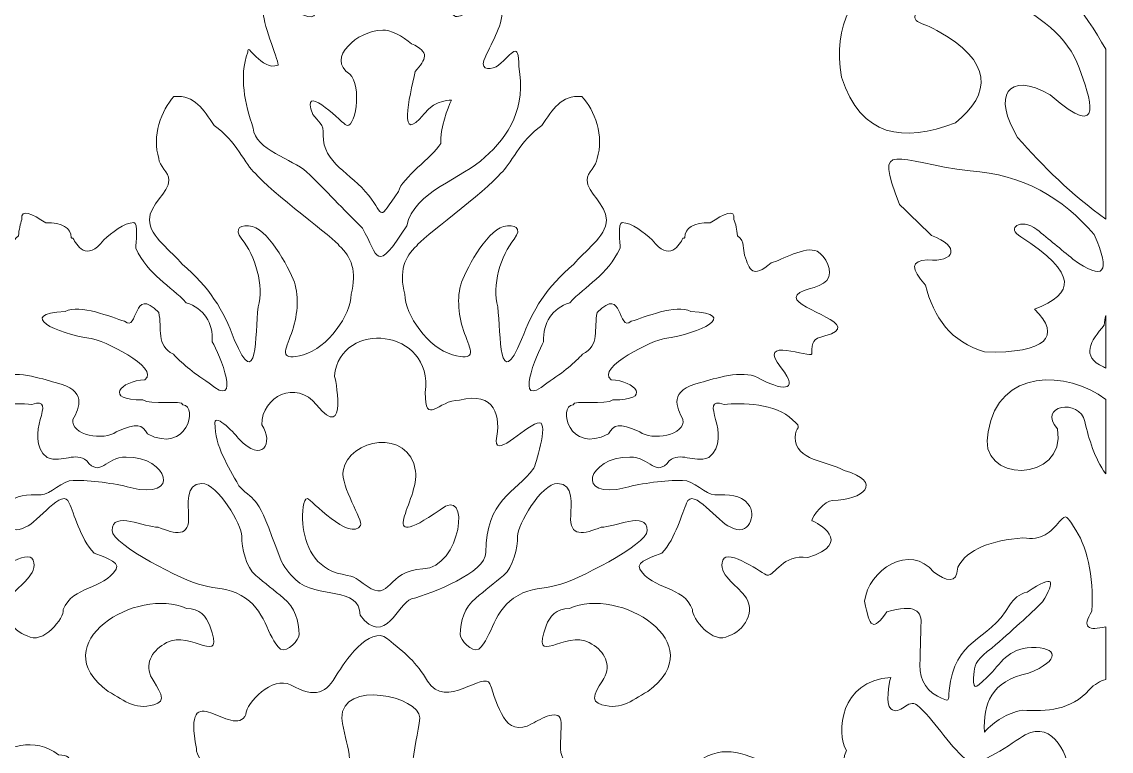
# Model space of a CAD drawing. Header units: millimetres. Extents: x -1203 to 1203, y -594 to 590.
# Drawn here: x 594 to 1203, y -148 to 260 of the extents above; entities that cross this region are included whole.
import ezdxf

# ---------------------------------------------------------------- set-up
doc = ezdxf.new("R2010")
doc.units = ezdxf.units.MM
doc.header["$MEASUREMENT"] = 0
doc.layers.add('Layer 1', color=7, linetype='Continuous')

msp = doc.modelspace()

# ---------------------------------------------------------------- linework, layer by layer
at = {"layer": 'Layer 1', "color": 250, "lineweight": 20}
for points, knots in [([(1199.95, 244.1901), (1176.2122, 287.7393), (1139.5043, 314.3568), (1085.5671, 294.0963), (1058.5396, 278.8231), (1046.9179, 257.2129), (1052.2221, 228.6426), (1063.2094, 194.8696), (1086.7029, 191.962), (1115.8793, 203.0843), (1136.2146, 219.2059), (1136.9687, 237.5438), (1105.4738, 254.768), (1094.3204, 260.8685), (1088.8008, 258.4567), (1097.5041, 269.8384), (1107.1708, 282.4764), (1121.898, 283.5216), (1143.1614, 272.9016), (1162.6179, 263.1148), (1178.8589, 251.4048), (1185.1713, 233.7552), (1190.7466, 218.1649), (1200.7517, 191.1962), (1168.9268, 218.6686), (1144.8051, 232.5855), (1136.6166, 217.6463), (1150.7007, 194.9153), (1164.8762, 178.7899), (1180.95, 162.9132), (1199.95, 149.2537), (1199.95, 149.2537), (1199.95, 244.1901), (1199.95, 244.1901)], [0, 0, 0, 0, 0.09090909, 0.09090909, 0.09090909, 0.18181818, 0.18181818, 0.18181818, 0.27272727, 0.27272727, 0.27272727, 0.36363636, 0.36363636, 0.36363636, 0.45454545, 0.45454545, 0.45454545, 0.54545455, 0.54545455, 0.54545455, 0.63636364, 0.63636364, 0.63636364, 0.72727273, 0.72727273, 0.72727273, 0.81818182, 0.81818182, 0.81818182, 0.90909091, 0.90909091, 0.90909091, 1, 1, 1, 1]), ([(796.7198, 303.4868), (803.2102, 288.0615), (822.9122, 288.6044), (823.9668, 286.4529), (829.8806, 286.667), (835.2296, 280.5805), (834.4443, 274.3624), (830.2972, 241.5483), (857.7166, 289.3913), (862.5247, 266.4383), (862.5247, 256.2185), (855.8421, 247.2757), (852.2435, 237.9071), (850.1857, 232.371), (856.8701, 232.371), (860.4687, 235.3517), (868.1794, 241.7395), (871.7793, 249.4049), (871.7793, 234.5006), (875.9064, 211.9188), (866.3208, 195.4461), (852.7565, 183.8252), (840.5622, 172.016), (813.0611, 164.8964), (809.057, 145.4992), (791.7149, 118.0818), (793.0995, 128.0269), (784.3797, 144.2218), (773.414, 154.5843), (763.9883, 165.372), (753.0192, 175.7341), (745.3086, 182.5477), (724.23, 188.0834), (723.202, 200.0069), (718.5617, 214.2019), (715.1257, 228.3973), (720.1164, 242.5917), (719.6034, 248.9791), (727.8282, 231.5193), (737.0832, 235.3517), (738.1112, 235.778), (728.8561, 257.496), (728.8561, 264.3096), (728.8561, 278.7881), (739.1391, 269.8454), (747.3646, 265.1608), (768.9568, 253.2378), (749.9353, 282.1947), (761.2463, 285.1755), (778.4693, 284.1107), (786.3523, 300.0084), (796.7198, 303.4868)], [0, 0, 0, 0, 0.05882353, 0.05882353, 0.05882353, 0.11764706, 0.11764706, 0.11764706, 0.17647059, 0.17647059, 0.17647059, 0.23529412, 0.23529412, 0.23529412, 0.29411765, 0.29411765, 0.29411765, 0.35294118, 0.35294118, 0.35294118, 0.41176471, 0.41176471, 0.41176471, 0.47058824, 0.47058824, 0.47058824, 0.52941176, 0.52941176, 0.52941176, 0.58823529, 0.58823529, 0.58823529, 0.64705882, 0.64705882, 0.64705882, 0.70588235, 0.70588235, 0.70588235, 0.76470588, 0.76470588, 0.76470588, 0.82352941, 0.82352941, 0.82352941, 0.88235294, 0.88235294, 0.88235294, 0.94117647, 0.94117647, 0.94117647, 1, 1, 1, 1]), ([(811.8155, 247.2519), (807.0181, 251.4337), (799.2877, 255.3762), (795.6907, 254.9411), (787.8469, 254.477), (780.595, 250.8302), (776.4912, 246.1457), (771.0292, 240.8562), (770.5762, 234.7888), (777.1823, 230.2419), (784.3797, 224.2803), (780.2679, 197.452), (774.6132, 202.1361), (771.5277, 204.691), (748.9073, 226.8353), (756.6179, 207.6723), (759.1989, 203.8473), (763.0811, 202.3791), (762.2743, 196.1745), (762.1694, 180.3659), (777.8712, 175.1674), (787.8123, 162.4174), (796.9892, 150.6482), (792.5234, 147.9138), (804.4304, 164.6622), (806.5032, 172.5182), (823.1151, 183.5319), (828.0803, 191.4905), (827.4176, 199.7183), (832.1389, 211.6558), (834.0355, 215.6449), (834.5503, 215.6449), (825.5095, 216.615), (818.8253, 208.0981), (803.9473, 189.7742), (810.512, 217.1491), (813.7801, 231.828), (819.7767, 238.5834), (822.3026, 242.6308), (811.8155, 247.2519)], [0, 0, 0, 0, 0.07692308, 0.07692308, 0.07692308, 0.15384615, 0.15384615, 0.15384615, 0.23076923, 0.23076923, 0.23076923, 0.30769231, 0.30769231, 0.30769231, 0.38461538, 0.38461538, 0.38461538, 0.46153846, 0.46153846, 0.46153846, 0.53846154, 0.53846154, 0.53846154, 0.61538462, 0.61538462, 0.61538462, 0.69230769, 0.69230769, 0.69230769, 0.76923077, 0.76923077, 0.76923077, 0.84615385, 0.84615385, 0.84615385, 0.92307692, 0.92307692, 0.92307692, 1, 1, 1, 1]), ([(678.8766, 217.7983), (671.8101, 210.2192), (666.2983, 195.2674), (670.442, 183.155), (670.442, 178.7881), (676.0649, 175.5858), (676.0649, 170.9278), (676.0649, 164.2322), (665.1711, 157.2455), (665.1711, 148.8027), (665.1711, 139.4868), (677.8237, 131.0445), (683.4466, 124.0574), (698.5156, 111.2556), (706.6549, 98.4436), (712.6185, 81.8449), (725.6447, 51.394), (724.2232, 84.6017), (725.9735, 100.1856), (729.4872, 111.8307), (724.2164, 129.0068), (716.8346, 138.0316), (711.9143, 144.1448), (716.4842, 146.765), (722.8097, 145.0179), (732.651, 142.3982), (744.5998, 119.3994), (746.7103, 112.4123), (749.1699, 103.3879), (747.4128, 92.3258), (743.8974, 83.592), (740.3831, 74.5671), (738.2739, 69.9092), (751.2791, 73.4026), (764.6341, 76.8964), (777.9891, 95.8187), (777.9891, 107.1727), (781.2692, 119.885), (778.1071, 128.3282), (771.3116, 134.2464), (770.0511, 137.6791), (732.3902, 164.6212), (724.2164, 175.0037), (718.9172, 179.0269), (713.5897, 193.5091), (701.3704, 201.4953), (694.9884, 210.6218), (691.0046, 218.6784), (678.8766, 217.7983)], [0, 0, 0, 0, 0.0625, 0.0625, 0.0625, 0.125, 0.125, 0.125, 0.1875, 0.1875, 0.1875, 0.25, 0.25, 0.25, 0.3125, 0.3125, 0.3125, 0.375, 0.375, 0.375, 0.4375, 0.4375, 0.4375, 0.5, 0.5, 0.5, 0.5625, 0.5625, 0.5625, 0.625, 0.625, 0.625, 0.6875, 0.6875, 0.6875, 0.75, 0.75, 0.75, 0.8125, 0.8125, 0.8125, 0.875, 0.875, 0.875, 0.9375, 0.9375, 0.9375, 1, 1, 1, 1]), ([(907.0639, 217.7983), (914.1316, 210.2192), (919.6439, 195.2674), (915.5003, 183.155), (915.5003, 178.7881), (909.8757, 175.5858), (909.8757, 170.9278), (909.8757, 164.2322), (920.7711, 157.2455), (920.7711, 148.8027), (920.7711, 139.4868), (908.1186, 131.0445), (902.4957, 124.0574), (887.4266, 111.2556), (879.2874, 98.4436), (873.3238, 81.8449), (860.2975, 51.394), (861.7191, 84.6017), (859.9687, 100.1856), (856.4545, 111.8307), (861.7258, 129.0068), (869.1076, 138.0316), (874.0279, 144.1448), (869.458, 146.765), (863.1325, 145.0179), (853.2912, 142.3982), (841.3406, 119.3994), (839.232, 112.4123), (836.7723, 103.3879), (838.5294, 92.3258), (842.0448, 83.592), (845.5591, 74.5671), (847.6683, 69.9092), (834.6632, 73.4026), (821.3081, 76.8964), (807.9531, 95.8187), (807.9531, 107.1727), (804.673, 119.885), (807.8352, 128.3282), (814.6306, 134.2464), (815.8911, 137.6791), (853.552, 164.6212), (861.7258, 175.0037), (867.025, 179.0269), (872.3525, 193.5091), (884.5718, 201.4953), (890.9538, 210.6218), (894.9376, 218.6784), (907.0639, 217.7983)], [0, 0, 0, 0, 0.0625, 0.0625, 0.0625, 0.125, 0.125, 0.125, 0.1875, 0.1875, 0.1875, 0.25, 0.25, 0.25, 0.3125, 0.3125, 0.3125, 0.375, 0.375, 0.375, 0.4375, 0.4375, 0.4375, 0.5, 0.5, 0.5, 0.5625, 0.5625, 0.5625, 0.625, 0.625, 0.625, 0.6875, 0.6875, 0.6875, 0.75, 0.75, 0.75, 0.8125, 0.8125, 0.8125, 0.875, 0.875, 0.875, 0.9375, 0.9375, 0.9375, 1, 1, 1, 1]), ([(1124.12, 176.1296), (1082.3936, 181.3034), (1069.6011, 195.0305), (1084.715, 157.474), (1090.6707, 151.5676), (1096.6242, 145.9418), (1102.5793, 140.0349), (1118.7228, 134.217), (1116.0109, 124.784), (1100.2143, 126.4211), (1091.0789, 126.1874), (1090.7285, 121.5061), (1099.1649, 112.3754), (1103.7667, 94.1196), (1113.4684, 80.4601), (1132.2639, 74.9915), (1166.9173, 73.9953), (1175.5165, 83.7459), (1160.1565, 98.8713), (1182.8414, 107.6163), (1184.5538, 118.4112), (1152.4925, 139.3866), (1144.1043, 144.0851), (1152.1472, 150.1646), (1161.4239, 143.4923), (1168.1659, 137.9463), (1174.9087, 132.4003), (1181.6507, 126.8535), (1199.1097, 114.2285), (1203.0487, 118.8389), (1193.4732, 140.6831), (1175.9383, 161.0467), (1153.5488, 174.4608), (1124.12, 176.1296)], [0, 0, 0, 0, 0.09090909, 0.09090909, 0.09090909, 0.18181818, 0.18181818, 0.18181818, 0.27272727, 0.27272727, 0.27272727, 0.36363636, 0.36363636, 0.36363636, 0.45454545, 0.45454545, 0.45454545, 0.54545455, 0.54545455, 0.54545455, 0.63636364, 0.63636364, 0.63636364, 0.72727273, 0.72727273, 0.72727273, 0.81818182, 0.81818182, 0.81818182, 0.90909091, 0.90909091, 0.90909091, 1, 1, 1, 1]), ([(639.598, 137.5792), (629.946, 124.6666), (624.2233, 135.1652), (622.4049, 138.4879), (622.0512, 138.6333), (621.3158, 138.6123), (621.3243, 138.9584), (621.4502, 144.1405), (616.3171, 147.5024), (607.2548, 147.1675), (599.466, 151.9957), (592.9564, 155.5329), (593.8698, 149.0937), (592.8384, 146.5211), (592.2822, 143.3048), (591.8666, 139.9518), (587.2932, 136.3904), (589.1365, 132.4484), (587.9328, 129.012), (585.0847, 120.8723), (583.6962, 115.5656), (573.018, 124.8522), (567.5311, 126.0643), (553.6295, 134.5491), (547.4091, 131.2152), (542.6542, 128.4886), (537.8982, 120.0039), (541.9217, 114.8525), (545.5805, 110.307), (559.1163, 110.0043), (559.1163, 105.4587), (559.1163, 98.4893), (519.9727, 90.3082), (543.0193, 83.9446), (549.9713, 82.1261), (550.3365, 80.9144), (550.3365, 73.945), (550.3365, 70.9148), (582.1636, 84.5504), (567.5311, 66.0665), (556.1889, 51.8245), (567.8968, 53.6426), (580.7002, 60.6119), (589.115, 65.1571), (604.8451, 60.0061), (612.5273, 57.8849), (630.9411, 53.5418), (625.8194, 43.8449), (622.4049, 37.2793), (620.454, 28.3906), (640.2092, 25.0583), (646.55, 30.3104), (658.5731, 35.8499), (661.0543, 34.21), (664.108, 29.0982), (686.1783, 17.6951), (692.5321, 44.4521), (683.8633, 45.461), (683.8633, 48.1884), (665.2058, 45.1583), (661.5475, 48.1884), (639.3174, 47.8004), (648.9494, 58.8681), (662.6452, 59.3998), (671.4501, 66.268), (638.2315, 81.9792), (632.6483, 82.4298), (612.8647, 85.1265), (590.3289, 96.2384), (618.0142, 97.5803), (626.4289, 102.1258), (643.6219, 94.2474), (651.3041, 92.1262), (659.1662, 85.5369), (655.5072, 112.6576), (670.3274, 96.974), (672.4832, 87.9916), (668.5205, 78.6327), (678.5443, 73.7748), (682.7044, 69.0179), (688.8126, 63.902), (698.4975, 57.5818), (717.6137, 41.3977), (704.2003, 74.2253), (700.326, 80.6112), (700.7127, 91.3342), (695.5831, 99.4091), (685.6919, 102.4285), (676.9732, 112.1255), (664.658, 117.5801), (657.5235, 133.0337), (657.5235, 135.4576), (658.988, 147.2758), (656.4258, 147.2758), (650.9391, 147.2758), (643.9888, 141.518), (639.598, 137.5792)], [0, 0, 0, 0, 0.03125, 0.03125, 0.03125, 0.0625, 0.0625, 0.0625, 0.09375, 0.09375, 0.09375, 0.125, 0.125, 0.125, 0.15625, 0.15625, 0.15625, 0.1875, 0.1875, 0.1875, 0.21875, 0.21875, 0.21875, 0.25, 0.25, 0.25, 0.28125, 0.28125, 0.28125, 0.3125, 0.3125, 0.3125, 0.34375, 0.34375, 0.34375, 0.375, 0.375, 0.375, 0.40625, 0.40625, 0.40625, 0.4375, 0.4375, 0.4375, 0.46875, 0.46875, 0.46875, 0.5, 0.5, 0.5, 0.53125, 0.53125, 0.53125, 0.5625, 0.5625, 0.5625, 0.59375, 0.59375, 0.59375, 0.625, 0.625, 0.625, 0.65625, 0.65625, 0.65625, 0.6875, 0.6875, 0.6875, 0.71875, 0.71875, 0.71875, 0.75, 0.75, 0.75, 0.78125, 0.78125, 0.78125, 0.8125, 0.8125, 0.8125, 0.84375, 0.84375, 0.84375, 0.875, 0.875, 0.875, 0.90625, 0.90625, 0.90625, 0.9375, 0.9375, 0.9375, 0.96875, 0.96875, 0.96875, 1, 1, 1, 1]), ([(946.3442, 137.5792), (955.9956, 124.6666), (961.7183, 135.1652), (963.5373, 138.4879), (963.8905, 138.6333), (964.6264, 138.6123), (964.6179, 138.9584), (964.4921, 144.1405), (969.6251, 147.5024), (978.6874, 147.1675), (986.4762, 151.9957), (992.9858, 155.5329), (992.0724, 149.0937), (993.1039, 146.5211), (993.66, 143.3048), (994.0751, 139.9518), (998.649, 136.3904), (996.8057, 132.4484), (998.0094, 129.012), (1000.8575, 120.8723), (1002.246, 115.5656), (1012.9242, 124.8522), (1018.4111, 126.0643), (1032.3127, 134.5491), (1038.5315, 131.2152), (1043.288, 128.4886), (1048.044, 120.0039), (1044.02, 114.8525), (1040.3617, 110.307), (1026.8253, 110.0043), (1026.8253, 105.4587), (1026.8253, 98.4893), (1065.9695, 90.3082), (1042.9223, 83.9446), (1035.9709, 82.1261), (1035.6058, 80.9144), (1035.6058, 73.945), (1035.6058, 70.9148), (1003.7787, 84.5504), (1018.4111, 66.0665), (1029.7516, 51.8245), (1018.0454, 53.6426), (1005.2415, 60.6119), (996.8272, 65.1571), (981.0971, 60.0061), (973.4149, 57.8849), (955.0011, 53.5418), (960.1229, 43.8449), (963.5373, 37.2793), (965.4882, 28.3906), (945.733, 25.0583), (939.3923, 30.3104), (927.3674, 35.8499), (924.888, 34.21), (921.8325, 29.0982), (899.765, 17.6951), (893.4101, 44.4521), (902.0783, 45.461), (902.0783, 48.1884), (920.7364, 45.1583), (924.3947, 48.1884), (946.6249, 47.8004), (936.9928, 58.8681), (923.297, 59.3998), (914.4922, 66.268), (947.7107, 81.9792), (953.2939, 82.4298), (973.0775, 85.1265), (995.6133, 96.2384), (967.9281, 97.5803), (959.5133, 102.1258), (942.3203, 94.2474), (934.6363, 92.1262), (926.7744, 85.5369), (930.435, 112.6576), (915.6149, 96.974), (913.459, 87.9916), (917.4218, 78.6327), (907.3979, 73.7748), (903.2378, 69.0179), (897.1296, 63.902), (887.4448, 57.5818), (868.3286, 41.3977), (881.7419, 74.2253), (885.6163, 80.6112), (885.2295, 91.3342), (890.3591, 99.4091), (900.2486, 102.4285), (908.9673, 112.1255), (921.2842, 117.5801), (928.4187, 133.0337), (928.4187, 135.4576), (926.9542, 147.2758), (929.5147, 147.2758), (935.0032, 147.2758), (941.9534, 141.518), (946.3442, 137.5792)], [0, 0, 0, 0, 0.03125, 0.03125, 0.03125, 0.0625, 0.0625, 0.0625, 0.09375, 0.09375, 0.09375, 0.125, 0.125, 0.125, 0.15625, 0.15625, 0.15625, 0.1875, 0.1875, 0.1875, 0.21875, 0.21875, 0.21875, 0.25, 0.25, 0.25, 0.28125, 0.28125, 0.28125, 0.3125, 0.3125, 0.3125, 0.34375, 0.34375, 0.34375, 0.375, 0.375, 0.375, 0.40625, 0.40625, 0.40625, 0.4375, 0.4375, 0.4375, 0.46875, 0.46875, 0.46875, 0.5, 0.5, 0.5, 0.53125, 0.53125, 0.53125, 0.5625, 0.5625, 0.5625, 0.59375, 0.59375, 0.59375, 0.625, 0.625, 0.625, 0.65625, 0.65625, 0.65625, 0.6875, 0.6875, 0.6875, 0.71875, 0.71875, 0.71875, 0.75, 0.75, 0.75, 0.78125, 0.78125, 0.78125, 0.8125, 0.8125, 0.8125, 0.84375, 0.84375, 0.84375, 0.875, 0.875, 0.875, 0.90625, 0.90625, 0.90625, 0.9375, 0.9375, 0.9375, 0.96875, 0.96875, 0.96875, 1, 1, 1, 1]), ([(768.5867, 61.5466), (771.9959, 93.4079), (824.2061, 88.2887), (819.4099, 52.2793), (819.4099, 33.2161), (826.4428, 48.0434), (838.5891, 48.0434), (858.4061, 53.0297), (862.0298, 39.124), (859.0467, 25.2733), (859.0467, 15.2121), (876.9474, 35.3345), (883.3414, 35.3345), (888.4546, 35.3345), (880.7836, 10.9753), (880.1442, 9.9161), (869.9161, -3.8782), (853.2928, -7.5086), (853.2928, -37.2127), (853.2928, -48.3331), (823.2461, -59.9833), (811.7395, -63.1604), (804.0669, -65.2784), (797.0357, -90.6963), (782.9713, -72.1629), (782.9713, -55.8082), (758.8201, -63.4515), (746.958, -52.3615), (743.4987, -49.1246), (740.0225, -45.0889), (738.2427, -40.3997), (724.3411, -2.1534), (725.766, -10.9437), (715.0629, 0.1465), (709.2336, 11.4142), (701.7793, 21.7398), (701.7793, 35.3345), (701.7793, 41.1594), (713.9253, 28.4504), (715.2039, 26.3325), (728.4178, 12.3881), (734.8101, 24.0382), (727.9909, 34.2748), (727.9909, 50.1613), (747.1689, 59.6932), (758.6772, 45.3952), (776.5778, 23.1544), (768.9053, 62.3409), (768.5867, 61.5466)], [0, 0, 0, 0, 0.0625, 0.0625, 0.0625, 0.125, 0.125, 0.125, 0.1875, 0.1875, 0.1875, 0.25, 0.25, 0.25, 0.3125, 0.3125, 0.3125, 0.375, 0.375, 0.375, 0.4375, 0.4375, 0.4375, 0.5, 0.5, 0.5, 0.5625, 0.5625, 0.5625, 0.625, 0.625, 0.625, 0.6875, 0.6875, 0.6875, 0.75, 0.75, 0.75, 0.8125, 0.8125, 0.8125, 0.875, 0.875, 0.875, 0.9375, 0.9375, 0.9375, 1, 1, 1, 1]), ([(1199.95, 65.9522), (1199.5207, 66.1691), (1199.0876, 66.3795), (1198.6527, 66.5861), (1185.977, 72.4963), (1191.3027, 81.0193), (1199.1976, 89.9154), (1199.3699, 91.8543), (1199.603, 93.6719), (1199.95, 95.2525), (1199.95, 95.2525), (1199.95, 65.9522), (1199.95, 65.9522)], [0, 0, 0, 0, 0.25, 0.25, 0.25, 0.5, 0.5, 0.5, 0.75, 0.75, 0.75, 1, 1, 1, 1]), ([(1199.95, 6.8374), (1193.6733, 15.7424), (1190.6831, 25.805), (1188.2903, 36.0784), (1185.5387, 49.4156), (1161.1742, 44.7161), (1173.0183, 32.0407), (1178.2913, 1.1263), (1127.192, 1.4719), (1134.2948, 30.246), (1139.7776, 66.1496), (1178.5817, 64.5573), (1199.95, 48.4637), (1199.95, 48.4637), (1199.95, 6.8374), (1199.95, 6.8374)], [0, 0, 0, 0, 0.2, 0.2, 0.2, 0.4, 0.4, 0.4, 0.6, 0.6, 0.6, 0.8, 0.8, 0.8, 1, 1, 1, 1]), ([(607.9841, 15.8795), (593.2303, 27.8851), (615.3056, 50.6165), (599.3696, 45.6634), (589.8327, 46.5631), (570.1002, 46.3859), (561.1661, 36.9762), (554.7987, 31.7022), (559.6681, 33.8737), (559.6681, 27.0484), (559.6681, 14.3283), (541.6892, 14.0185), (532.3264, 8.7445), (509.8076, 2.2298), (521.655, -8.0086), (538.6937, -8.0091), (542.8135, -8.0091), (550.3035, -16.6962), (550.3035, -19.4881), (547.4385, -20.1393), (526.3962, -31.8394), (552.5517, -39.9645), (566.7226, -37.771), (570.7648, -50.2943), (575.3993, -49.8918), (576.8974, -49.5822), (597.498, -34.3799), (600.1187, -41.5158), (603.1164, -48.9614), (592.2539, -55.7872), (588.1335, -61.0612), (580.737, -69.4373), (588.5406, -81.6398), (596.7478, -83.7087), (605.496, -89.3209), (617.8168, -73.4553), (616.9749, -69.1276), (622.2173, -55.4765), (639.4472, -58.2684), (646.563, -46.4797), (649.1853, -41.8259), (637.2002, -39.0336), (634.2041, -37.4824), (626.336, -29.1664), (622.9664, -15.061), (620.3456, -9.5603), (617.1041, 0.0518), (602.3691, -20.7325), (595.9988, -22.9008), (585.5117, -28.7952), (581.0176, -16.0755), (585.8865, -10.1806), (590.3805, -4.5964), (596.7478, -4.9066), (604.6144, -4.9066), (609.4832, -4.9066), (616.5995, 3.1598), (622.5927, 3.1598), (632.3308, 3.1598), (645.4403, 1.6086), (654.4294, -0.8736), (683.1546, -8.0081), (675.7842, 16.1901), (652.1814, 16.1901), (640.1962, 16.1901), (637.9492, 4.4004), (630.0827, 14.0185), (623.7136, 19.5963), (616.845, 12.6637), (607.9841, 15.8795)], [0, 0, 0, 0, 0.04347826, 0.04347826, 0.04347826, 0.08695652, 0.08695652, 0.08695652, 0.13043478, 0.13043478, 0.13043478, 0.17391304, 0.17391304, 0.17391304, 0.2173913, 0.2173913, 0.2173913, 0.26086957, 0.26086957, 0.26086957, 0.30434783, 0.30434783, 0.30434783, 0.34782609, 0.34782609, 0.34782609, 0.39130435, 0.39130435, 0.39130435, 0.43478261, 0.43478261, 0.43478261, 0.47826087, 0.47826087, 0.47826087, 0.52173913, 0.52173913, 0.52173913, 0.56521739, 0.56521739, 0.56521739, 0.60869565, 0.60869565, 0.60869565, 0.65217391, 0.65217391, 0.65217391, 0.69565217, 0.69565217, 0.69565217, 0.73913043, 0.73913043, 0.73913043, 0.7826087, 0.7826087, 0.7826087, 0.82608696, 0.82608696, 0.82608696, 0.86956522, 0.86956522, 0.86956522, 0.91304348, 0.91304348, 0.91304348, 0.95652174, 0.95652174, 0.95652174, 1, 1, 1, 1]), ([(977.9565, 15.8795), (992.712, 27.8851), (970.6366, 50.6165), (986.5726, 45.6634), (996.1095, 46.5631), (1015.842, 46.3859), (1024.7761, 36.9762), (1031.1435, 31.7022), (1026.2742, 33.8737), (1026.2742, 27.0484), (1026.2742, 14.3283), (1044.2525, 14.0185), (1053.6158, 8.7445), (1076.1347, 2.2298), (1064.2872, -8.0086), (1047.2484, -8.0091), (1043.1287, -8.0091), (1035.6387, -16.6962), (1035.6387, -19.4881), (1038.5037, -20.1393), (1059.546, -31.8394), (1033.3899, -39.9645), (1019.218, -37.771), (1015.1757, -50.2943), (1010.5423, -49.8918), (1009.0449, -49.5822), (988.4454, -34.3799), (985.8218, -41.5158), (982.8258, -48.9614), (993.6883, -55.7872), (997.8087, -61.0612), (1005.2052, -69.4373), (997.4016, -81.6398), (989.1944, -83.7087), (980.4462, -89.3209), (968.1254, -73.4553), (968.9673, -69.1276), (963.7249, -55.4765), (946.495, -58.2684), (939.3793, -46.4797), (936.7569, -41.8259), (948.7421, -39.0336), (951.7381, -37.4824), (959.6063, -29.1664), (962.9759, -15.061), (965.5977, -9.5603), (968.8381, 0.0518), (983.5714, -20.7325), (989.9434, -22.9008), (1000.4305, -28.7952), (1004.9246, -16.0755), (1000.0552, -10.1806), (995.5617, -4.5964), (989.1944, -4.9066), (981.3279, -4.9066), (976.4585, -4.9066), (969.3427, 3.1598), (963.3496, 3.1598), (953.6114, 3.1598), (940.502, 1.6086), (931.5122, -0.8736), (902.7876, -8.0081), (910.158, 16.1901), (933.7609, 16.1901), (945.746, 16.1901), (947.993, 4.4004), (955.8578, 14.0185), (962.2286, 19.5963), (969.0972, 12.6637), (977.9565, 15.8795)], [0, 0, 0, 0, 0.04347826, 0.04347826, 0.04347826, 0.08695652, 0.08695652, 0.08695652, 0.13043478, 0.13043478, 0.13043478, 0.17391304, 0.17391304, 0.17391304, 0.2173913, 0.2173913, 0.2173913, 0.26086957, 0.26086957, 0.26086957, 0.30434783, 0.30434783, 0.30434783, 0.34782609, 0.34782609, 0.34782609, 0.39130435, 0.39130435, 0.39130435, 0.43478261, 0.43478261, 0.43478261, 0.47826087, 0.47826087, 0.47826087, 0.52173913, 0.52173913, 0.52173913, 0.56521739, 0.56521739, 0.56521739, 0.60869565, 0.60869565, 0.60869565, 0.65217391, 0.65217391, 0.65217391, 0.69565217, 0.69565217, 0.69565217, 0.73913043, 0.73913043, 0.73913043, 0.7826087, 0.7826087, 0.7826087, 0.82608696, 0.82608696, 0.82608696, 0.86956522, 0.86956522, 0.86956522, 0.91304348, 0.91304348, 0.91304348, 0.95652174, 0.95652174, 0.95652174, 1, 1, 1, 1]), ([(773.4956, 8.4969), (776.584, 26.7168), (810.1581, 32.5128), (813.9894, 8.3961), (816.4688, -7.2167), (789.659, -39.1735), (827.7214, -13.3839), (845.6221, 1.4435), (839.2286, -46.2152), (818.1313, -46.2152), (797.7932, -47.3471), (800.0265, -65.1693), (786.9272, -56.0828), (780.2015, -51.4198), (781.6593, -51.1161), (772.9989, -49.356), (757.3969, -46.1863), (751.9119, -32.9008), (750.9219, -20.8971), (750.4286, -14.9174), (750.9865, -7.0287), (753.5624, -7.0287), (754.841, -7.0287), (777.5145, -31.5763), (783.2684, -22.0449), (784.7613, -19.1589), (772.0175, -0.231), (773.4956, 8.4969)], [0, 0, 0, 0, 0.11111111, 0.11111111, 0.11111111, 0.22222222, 0.22222222, 0.22222222, 0.33333333, 0.33333333, 0.33333333, 0.44444444, 0.44444444, 0.44444444, 0.55555556, 0.55555556, 0.55555556, 0.66666667, 0.66666667, 0.66666667, 0.77777778, 0.77777778, 0.77777778, 0.88888889, 0.88888889, 0.88888889, 1, 1, 1, 1]), ([(694.2462, 1.4551), (685.0031, 1.4551), (687.0254, -10.987), (687.0254, -16.4906), (687.9922, -28.7755), (679.5172, -27.0201), (669.9822, -22.9507), (663.05, -23.4292), (644.2728, -13.3797), (644.2728, -24.8648), (644.2728, -32.7451), (684.7768, -53.3824), (694.8239, -55.4915), (702.9133, -57.6448), (708.9795, -56.6878), (716.4893, -61.2338), (730.3824, -68.4126), (730.7975, -84.682), (738.4434, -91.1426), (742.4873, -93.296), (748.8426, -85.8789), (748.8426, -83.247), (748.8426, -75.3508), (746.531, -67.9336), (740.1756, -62.6698), (734.9756, -58.4419), (729.7763, -54.2149), (724.577, -49.9884), (719.0885, -45.4419), (716.778, -34.6746), (716.778, -27.9752), (716.778, -21.9628), (703.7218, 1.4551), (694.2462, 1.4551)], [0, 0, 0, 0, 0.09090909, 0.09090909, 0.09090909, 0.18181818, 0.18181818, 0.18181818, 0.27272727, 0.27272727, 0.27272727, 0.36363636, 0.36363636, 0.36363636, 0.45454545, 0.45454545, 0.45454545, 0.54545455, 0.54545455, 0.54545455, 0.63636364, 0.63636364, 0.63636364, 0.72727273, 0.72727273, 0.72727273, 0.81818182, 0.81818182, 0.81818182, 0.90909091, 0.90909091, 0.90909091, 1, 1, 1, 1]), ([(893.5541, 1.4551), (902.7979, 1.4551), (900.7747, -10.987), (900.7747, -16.4906), (899.8086, -28.7755), (908.2831, -27.0201), (917.8187, -22.9507), (924.7502, -23.4292), (943.5275, -13.3797), (943.5275, -24.8648), (943.5275, -32.7451), (903.0235, -53.3824), (892.9763, -55.4915), (884.887, -57.6448), (878.8208, -56.6878), (871.3109, -61.2338), (857.4178, -68.4126), (857.0028, -84.682), (849.3569, -91.1426), (845.313, -93.296), (838.9576, -85.8789), (838.9576, -83.247), (838.9576, -75.3508), (841.2692, -67.9336), (847.6247, -62.6698), (852.8246, -58.4419), (858.0239, -54.2149), (863.2221, -49.9884), (868.7107, -45.4419), (871.0223, -34.6746), (871.0223, -27.9752), (871.0223, -21.9628), (884.0785, 1.4551), (893.5541, 1.4551)], [0, 0, 0, 0, 0.09090909, 0.09090909, 0.09090909, 0.18181818, 0.18181818, 0.18181818, 0.27272727, 0.27272727, 0.27272727, 0.36363636, 0.36363636, 0.36363636, 0.45454545, 0.45454545, 0.45454545, 0.54545455, 0.54545455, 0.54545455, 0.63636364, 0.63636364, 0.63636364, 0.72727273, 0.72727273, 0.72727273, 0.81818182, 0.81818182, 0.81818182, 0.90909091, 0.90909091, 0.90909091, 1, 1, 1, 1]), ([(1181.9581, -22.5687), (1189.4578, -33.2829), (1193.3734, -49.8639), (1192.2609, -69.962), (1186.172, -79.4182), (1190.4721, -81.0115), (1199.95, -78.6898), (1199.95, -78.6898), (1199.95, -108.2614), (1199.95, -108.2614), (1196.8724, -108.9167), (1193.7969, -110.7352), (1190.7198, -113.9431), (1180.6444, -125.383), (1167.1612, -126.1353), (1153.1899, -125.3615), (1144.707, -127.0527), (1137.8521, -131.4224), (1132.1113, -137.6255), (1131.415, -121.9013), (1135.5235, -109.0711), (1156.7886, -104.6394), (1175.2953, -97.5029), (1173.0636, -89.7639), (1158.4295, -90.3143), (1145.1193, -90.8134), (1141.5585, -99.0384), (1133.5577, -107.0311), (1126.3897, -114.1889), (1125.5148, -114.4276), (1126.3285, -103.6375), (1126.6125, -99.8704), (1128.7433, -95.7268), (1136.2231, -90.6842), (1147.4258, -81.0408), (1157.5263, -71.8201), (1164.6669, -64.7644), (1171.7, -52.7634), (1171.8016, -48.9572), (1156.0231, -59.2832), (1151.5247, -60.4838), (1148.464, -63.0056), (1146.4427, -66.4337), (1133.6586, -88.1194), (1115.5091, -84.4307), (1112.4388, -114.3265), (1111.8542, -120.0161), (1113.2224, -121.4232), (1105.8509, -117.4551), (1098.0603, -113.2617), (1095.2725, -106.0357), (1096.1224, -96.6047), (1096.2953, -90.4015), (1096.4659, -84.1993), (1096.6372, -77.9971), (1097.486, -69.8034), (1093.1995, -65.6496), (1077.6157, -70.385), (1069.8041, -81.3362), (1067.9738, -79.3618), (1065.1593, -64.4645), (1066.9011, -47.0132), (1090.8946, -31.6052), (1103.8346, -48.1918), (1110.7099, -52.875), (1116.7814, -55.4943), (1117.2016, -45.434), (1122.6005, -35.022), (1136.163, -30.5376), (1153.703, -28.9411), (1164.142, -30.8674), (1169.3515, -25.6246), (1174.1812, -19.865), (1178.225, -15.0461), (1178.5119, -17.6453), (1181.9581, -22.5687)], [0, 0, 0, 0, 0.04, 0.04, 0.04, 0.08, 0.08, 0.08, 0.12, 0.12, 0.12, 0.16, 0.16, 0.16, 0.2, 0.2, 0.2, 0.24, 0.24, 0.24, 0.28, 0.28, 0.28, 0.32, 0.32, 0.32, 0.36, 0.36, 0.36, 0.4, 0.4, 0.4, 0.44, 0.44, 0.44, 0.48, 0.48, 0.48, 0.52, 0.52, 0.52, 0.56, 0.56, 0.56, 0.6, 0.6, 0.6, 0.64, 0.64, 0.64, 0.68, 0.68, 0.68, 0.72, 0.72, 0.72, 0.76, 0.76, 0.76, 0.8, 0.8, 0.8, 0.84, 0.84, 0.84, 0.88, 0.88, 0.88, 0.92, 0.92, 0.92, 0.96, 0.96, 0.96, 1, 1, 1, 1]), ([(698.9013, -78.0941), (696.9434, -72.8719), (693.2964, -68.4345), (685.8495, -68.4345), (658.4784, -55.8063), (605.0163, -88.0071), (642.1358, -114.8437), (651.6796, -120.1984), (658.1444, -126.3186), (669.8426, -121.4736), (675.6912, -119.1789), (667.0707, -109.2338), (665.8402, -106.1738), (662.7614, -98.2692), (667.0707, -91.6389), (674.7681, -87.5593), (688.1481, -80.1705), (707.9386, -102.1926), (698.9013, -78.0941)], [0, 0, 0, 0, 0.16666667, 0.16666667, 0.16666667, 0.33333333, 0.33333333, 0.33333333, 0.5, 0.5, 0.5, 0.66666667, 0.66666667, 0.66666667, 0.83333333, 0.83333333, 0.83333333, 1, 1, 1, 1]), ([(887.0393, -78.0941), (888.9972, -72.8719), (892.6458, -68.4345), (900.0922, -68.4345), (927.4638, -55.8063), (980.9259, -88.0071), (943.8063, -114.8437), (934.2627, -120.1984), (927.799, -126.3186), (916.0996, -121.4736), (910.251, -119.1789), (918.8699, -109.2338), (920.102, -106.1738), (923.1808, -98.2692), (918.8699, -91.6389), (911.1741, -87.5593), (897.7941, -80.1705), (878.0036, -102.1926), (887.0393, -78.0941)], [0, 0, 0, 0, 0.16666667, 0.16666667, 0.16666667, 0.33333333, 0.33333333, 0.33333333, 0.5, 0.5, 0.5, 0.66666667, 0.66666667, 0.66666667, 0.83333333, 0.83333333, 0.83333333, 1, 1, 1, 1]), ([(816.3906, -129.6501), (814.7503, -145.3435), (805.2344, -169.9648), (821.8326, -183.2362), (824.6346, -182.0358), (828.0719, -179.1958), (831.5611, -176.0122), (828.9773, -163.2151), (849.9646, -153.0583), (848.7196, -173.0104), (848.7196, -177.1381), (835.0152, -192.5232), (844.9814, -196.6504), (851.8329, -199.2305), (865.5371, -192.1935), (865.5371, -203.0279), (865.5371, -208.7036), (858.6851, -221.6019), (864.9141, -221.6019), (882.3549, -221.6019), (909.7611, -203.5442), (918.481, -192.7093), (925.333, -183.9386), (927.8256, -157.1094), (911.0063, -157.1094), (891.0747, -157.1094), (895.4342, -148.3382), (895.4342, -132.3441), (895.4342, -123.5728), (883.5999, -130.2806), (879.2409, -132.8602), (863.6672, -141.631), (859.9307, -122.0254), (855.5711, -110.6746), (852.4561, -102.9355), (830.6562, -125.6372), (820.6884, -109.1266), (814.4611, -98.2921), (808.2321, -93.6486), (798.2661, -85.3933), (788.2987, -77.138), (773.3494, -99.8396), (770.2354, -104.9994), (764.0065, -115.8339), (758.4017, -118.9294), (744.0748, -111.1909), (734.1093, -106.0311), (719.1599, -120.9932), (719.1599, -127.7005), (712.2079, -142.6566), (683.0746, -104.1301), (691.4163, -146.7908), (691.4163, -155.0456), (705.4556, -160.2049), (686.7697, -157.1094), (659.626, -150.5886), (660.7787, -163.5672), (666.2139, -181.8744), (666.2139, -192.7093), (681.7859, -210.7674), (692.9987, -213.8629), (697.9809, -214.8946), (726.1844, -223.5299), (728.6769, -218.8865), (725.6515, -219.6523), (713.4837, -191.8274), (733.4861, -197.3528), (740.8368, -200.4511), (749.3756, -199.9814), (748.3744, -189.6642), (743.3905, -180.8935), (735.6403, -180.2335), (731.9038, -167.3348), (733.2191, -158.2638), (748.9703, -157.1234), (748.4356, -162.7845), (752.7952, -162.7845), (763.6095, -194.5362), (771.0842, -175.9623), (782.3782, -152.402), (774.4636, -146.0244), (772.7279, -129.7643), (772.7279, -108.0949), (816.3906, -117.5251), (816.3906, -129.6501)], [0, 0, 0, 0, 0.03571429, 0.03571429, 0.03571429, 0.07142857, 0.07142857, 0.07142857, 0.10714286, 0.10714286, 0.10714286, 0.14285714, 0.14285714, 0.14285714, 0.17857143, 0.17857143, 0.17857143, 0.21428571, 0.21428571, 0.21428571, 0.25, 0.25, 0.25, 0.28571429, 0.28571429, 0.28571429, 0.32142857, 0.32142857, 0.32142857, 0.35714286, 0.35714286, 0.35714286, 0.39285714, 0.39285714, 0.39285714, 0.42857143, 0.42857143, 0.42857143, 0.46428571, 0.46428571, 0.46428571, 0.5, 0.5, 0.5, 0.53571429, 0.53571429, 0.53571429, 0.57142857, 0.57142857, 0.57142857, 0.60714286, 0.60714286, 0.60714286, 0.64285714, 0.64285714, 0.64285714, 0.67857143, 0.67857143, 0.67857143, 0.71428571, 0.71428571, 0.71428571, 0.75, 0.75, 0.75, 0.78571429, 0.78571429, 0.78571429, 0.82142857, 0.82142857, 0.82142857, 0.85714286, 0.85714286, 0.85714286, 0.89285714, 0.89285714, 0.89285714, 0.92857143, 0.92857143, 0.92857143, 0.96428571, 0.96428571, 0.96428571, 1, 1, 1, 1]), ([(506.6257, -103.1749), (507.8084, -106.581), (509.5837, -118.2601), (506.6257, -120.6933), (501.3016, -125.0729), (497.1601, -114.3671), (491.8356, -118.747), (482.9626, -126.0462), (474.6811, -140.645), (464.6237, -148.9176), (457.5244, -154.7573), (438.593, -139.1851), (431.4948, -135.2922), (415.5225, -126.5326), (406.6478, -148.4311), (406.6478, -158.6504), (407.9101, -171.5841), (422.8577, -168.7395), (419.0714, -185.9012), (421.8633, -200.9884), (449.5116, -195.6332), (427.946, -211.2058), (413.3538, -225.8695), (426.4332, -224.6904), (438.0015, -232.1309), (456.9335, -247.7031), (446.8762, -279.8204), (480.0052, -295.392), (491.8356, -298.3121), (500.1177, -303.6651), (513.7249, -303.6651), (531.5723, -309.2208), (525.1891, -300.0681), (511.2875, -287.5033), (487.7123, -270.5422), (465.7232, -232.1099), (468.764, -202.4468), (472.3145, -193.6873), (478.23, -170.3291), (481.7787, -179.0885), (491.4109, -174.2104), (489.2404, -203.2476), (493.6108, -222.885), (507.217, -257.4355), (520.8232, -291.499), (568.1509, -304.1515), (589.6899, -321.1299), (580.8617, -289.2668), (601.8706, -281.7666), (610.0031, -275.639), (635.7339, -269.0666), (645.0571, -269.1146), (650.5138, -265.0765), (621.2142, -259.9004), (624.3515, -245.2698), (624.3515, -237.9702), (634.9996, -238.4571), (636.1824, -234.5641), (631.9906, -235.9424), (630.1172, -205.1231), (643.2818, -219.4783), (650.3811, -231.644), (662.8045, -217.0451), (655.1138, -207.3128), (650.3811, -198.0911), (630.2652, -197.5346), (623.1675, -205.8529), (592.6723, -212.3979), (616.299, -180.2504), (619.6188, -182.9815), (627.9003, -182.9815), (636.1824, -179.575), (636.1824, -171.3024), (636.1824, -158.1634), (624.3515, -170.3291), (620.8009, -164.4898), (617.8435, -159.1368), (625.5336, -149.891), (614.2941, -150.3774), (600.2933, -139.3559), (586.2919, -146.6215), (572.2921, -152.8106), (562.943, -153.492), (573.5544, -167.5386), (578.7991, -169.8426), (578.7991, -207.3575), (568.7417, -176.1446), (541.5298, -180.5483), (531.4731, -182.9815), (526.7398, -187.848), (523.1909, -194.1738), (514.9077, -207.7997), (501.3016, -218.0185), (501.3016, -195.1472), (509.0008, -195.4354), (539.7665, -156.7507), (531.4731, -144.0516), (537.1804, -134.2343), (535.1863, -104.9472), (506.6257, -103.1749)], [0, 0, 0, 0, 0.03030303, 0.03030303, 0.03030303, 0.06060606, 0.06060606, 0.06060606, 0.09090909, 0.09090909, 0.09090909, 0.12121212, 0.12121212, 0.12121212, 0.15151515, 0.15151515, 0.15151515, 0.18181818, 0.18181818, 0.18181818, 0.21212121, 0.21212121, 0.21212121, 0.24242424, 0.24242424, 0.24242424, 0.27272727, 0.27272727, 0.27272727, 0.3030303, 0.3030303, 0.3030303, 0.33333333, 0.33333333, 0.33333333, 0.36363636, 0.36363636, 0.36363636, 0.39393939, 0.39393939, 0.39393939, 0.42424242, 0.42424242, 0.42424242, 0.45454545, 0.45454545, 0.45454545, 0.48484848, 0.48484848, 0.48484848, 0.51515152, 0.51515152, 0.51515152, 0.54545455, 0.54545455, 0.54545455, 0.57575758, 0.57575758, 0.57575758, 0.60606061, 0.60606061, 0.60606061, 0.63636364, 0.63636364, 0.63636364, 0.66666667, 0.66666667, 0.66666667, 0.6969697, 0.6969697, 0.6969697, 0.72727273, 0.72727273, 0.72727273, 0.75757576, 0.75757576, 0.75757576, 0.78787879, 0.78787879, 0.78787879, 0.81818182, 0.81818182, 0.81818182, 0.84848485, 0.84848485, 0.84848485, 0.87878788, 0.87878788, 0.87878788, 0.90909091, 0.90909091, 0.90909091, 0.93939394, 0.93939394, 0.93939394, 0.96969697, 0.96969697, 0.96969697, 1, 1, 1, 1]), ([(1079.7832, -107.0427), (1078.6005, -110.4488), (1076.8252, -122.128), (1079.7832, -124.5612), (1085.1073, -128.9406), (1089.2486, -118.2349), (1094.5728, -122.6149), (1103.4462, -129.914), (1111.7278, -144.5128), (1121.7851, -152.7854), (1128.8844, -158.6252), (1147.8159, -143.053), (1154.9135, -139.1599), (1170.8864, -130.4005), (1179.761, -152.2989), (1179.761, -162.5183), (1178.4989, -175.452), (1163.5511, -172.6074), (1167.3375, -189.7691), (1164.5456, -204.8562), (1136.8972, -199.5011), (1158.463, -215.0736), (1173.0551, -229.7374), (1159.9757, -228.5582), (1148.4072, -235.9987), (1129.4753, -251.5709), (1139.5326, -283.6882), (1106.4036, -299.2599), (1094.5728, -302.18), (1086.2912, -307.5329), (1072.6833, -307.5329), (1054.8361, -313.0887), (1061.2198, -303.936), (1075.1214, -291.3712), (1098.6965, -274.4101), (1120.6858, -235.9778), (1117.6449, -206.3146), (1114.0944, -197.5552), (1108.1789, -174.197), (1104.6301, -182.9564), (1094.9981, -178.0783), (1097.1684, -207.1155), (1092.7975, -226.7529), (1079.1918, -261.3033), (1065.5857, -295.3669), (1018.258, -308.0194), (996.719, -324.9978), (1005.547, -293.1347), (984.5382, -285.6345), (976.4058, -279.5069), (950.675, -272.9344), (941.3519, -272.9824), (935.8951, -268.9443), (965.1946, -263.7683), (962.0574, -249.1377), (962.0574, -241.8381), (951.4093, -242.325), (950.2264, -238.432), (954.4183, -239.8101), (956.2916, -208.9908), (943.1271, -223.3462), (936.0278, -235.5118), (923.6043, -220.913), (931.2951, -211.1806), (936.0278, -201.959), (956.1437, -201.4025), (963.2412, -209.7208), (993.7366, -216.2658), (970.1099, -184.1182), (966.7901, -186.8494), (958.5086, -186.8494), (950.2264, -183.4428), (950.2264, -175.1703), (950.2264, -162.0313), (962.0574, -174.197), (965.6078, -168.3576), (968.5654, -163.0047), (960.8753, -153.7587), (972.1141, -154.2453), (986.1155, -143.2237), (1000.117, -150.4893), (1014.1178, -156.6784), (1023.4658, -157.3599), (1012.8557, -171.4064), (1007.6098, -173.7105), (1007.6098, -211.2254), (1017.6672, -180.0125), (1044.8791, -184.4162), (1054.9358, -186.8494), (1059.6691, -191.7158), (1063.2179, -198.0416), (1071.5011, -211.6675), (1085.1073, -221.8864), (1085.1073, -199.0151), (1077.4081, -199.3033), (1046.6423, -160.6186), (1054.9358, -147.9194), (1049.2296, -138.1022), (1051.2225, -108.8151), (1079.7832, -107.0427)], [0, 0, 0, 0, 0.03030303, 0.03030303, 0.03030303, 0.06060606, 0.06060606, 0.06060606, 0.09090909, 0.09090909, 0.09090909, 0.12121212, 0.12121212, 0.12121212, 0.15151515, 0.15151515, 0.15151515, 0.18181818, 0.18181818, 0.18181818, 0.21212121, 0.21212121, 0.21212121, 0.24242424, 0.24242424, 0.24242424, 0.27272727, 0.27272727, 0.27272727, 0.3030303, 0.3030303, 0.3030303, 0.33333333, 0.33333333, 0.33333333, 0.36363636, 0.36363636, 0.36363636, 0.39393939, 0.39393939, 0.39393939, 0.42424242, 0.42424242, 0.42424242, 0.45454545, 0.45454545, 0.45454545, 0.48484848, 0.48484848, 0.48484848, 0.51515152, 0.51515152, 0.51515152, 0.54545455, 0.54545455, 0.54545455, 0.57575758, 0.57575758, 0.57575758, 0.60606061, 0.60606061, 0.60606061, 0.63636364, 0.63636364, 0.63636364, 0.66666667, 0.66666667, 0.66666667, 0.6969697, 0.6969697, 0.6969697, 0.72727273, 0.72727273, 0.72727273, 0.75757576, 0.75757576, 0.75757576, 0.78787879, 0.78787879, 0.78787879, 0.81818182, 0.81818182, 0.81818182, 0.84848485, 0.84848485, 0.84848485, 0.87878788, 0.87878788, 0.87878788, 0.90909091, 0.90909091, 0.90909091, 0.93939394, 0.93939394, 0.93939394, 0.96969697, 0.96969697, 0.96969697, 1, 1, 1, 1])]:
    msp.add_open_spline(points, degree=3, knots=knots, dxfattribs=at)

doc.saveas('drawing.dxf')
